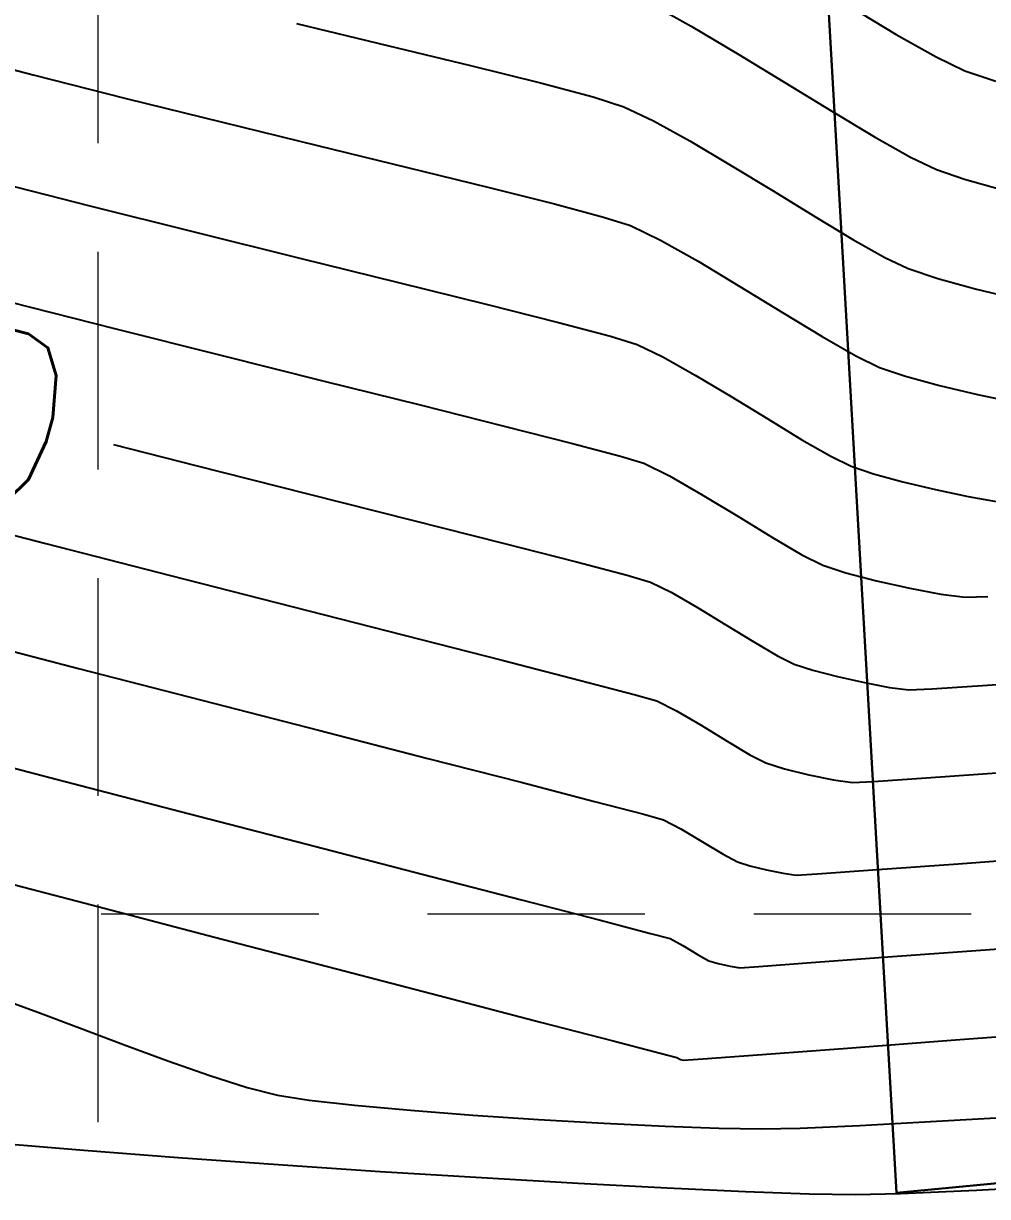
# Model space of a CAD drawing. Header units: inches. Extents: x 2547543 to 2548696, y 7125653 to 7126375.
# Drawn here: x 2547650.15 to 2547667.88, y 7125901.18 to 7125922.75 of the extents above; entities that cross this region are included whole.
import ezdxf

# ---------------------------------------------------------------- set-up
doc = ezdxf.new("R2010")
doc.units = ezdxf.units.IN
doc.header["$MEASUREMENT"] = 0
doc.linetypes.add('HIDDEN', pattern=[0.375, 0.25, -0.125])
for name, color, linetype in [('GRID', 254, 'HIDDEN'), ('V-AREA', 6, 'Continuous'), ('V-PROP-E', 3, 'Continuous'), ('V-TOPO-MAJR-E', 6, 'Continuous'), ('V-TOPO-MINR-E', 14, 'Continuous')]:
    doc.layers.add(name, color=color, linetype=linetype)
doc.styles.add('L100', font='simplex', dxfattribs={"height": 4})

msp = doc.modelspace()

# ---------------------------------------------------------------- linework, layer by layer
at = {"layer": 'GRID', "color": 252, "linetype": 'HIDDEN', "lineweight": 0, "ltscale": 16}
for p, q in [((2547651.523132142, 7126356.547205457), (2547651.523132142, 7125726.296813901)), ((2547561.583313602, 7125906.376313471), (2548677.583313586, 7125906.376313471))]:
    msp.add_line(p, q, dxfattribs=at)
at = {"layer": 'V-AREA', "color": 7}
for p, q in [((2547661.372810687, 7125985.590955259), (2547666.211702047, 7125901.243125121)), ((2547666.211702047, 7125901.243125121), (2547799.012335579, 7125913.874504047))]:
    msp.add_line(p, q, dxfattribs=at)
at = {"layer": 'V-PROP-E', "color": 7}
for p, q in [((2547666.211702047, 7125901.243125121), (2547644.915525241, 7126272.461689509)), ((2547799.012335579, 7125913.874504048), (2547666.211702047, 7125901.243125121))]:
    msp.add_line(p, q, dxfattribs=at)
at = {"layer": 'V-TOPO-MAJR-E', "color": 35}
for points, elevation in [([(2547661.682747785, 7125923.113653883), (2547662.435387022, 7125922.697069996)], 575), ([(2547663.278844784, 7125922.198548103), (2547664.158433252, 7125921.663329092)], 575), ([(2547665.019464606, 7125921.136653851), (2547665.80725103, 7125920.66376327)], 575), ([(2547666.467104703, 7125920.289898235), (2547666.944337807, 7125920.060299636)], 575), ([(2547653.321679772, 7125914.622474604), (2547655.38587777, 7125914.100854307)], 570), ([(2547658.976744188, 7125913.192486691), (2547660.3252271, 7125912.846856588)], 570), ([(2547661.25695281, 7125912.601007101), (2547661.682828562, 7125912.475496835)], 570), ([(2547663.584844785, 7125911.378542002), (2547664.023151727, 7125911.121428997)], 570), ([(2547664.023151727, 7125911.121428997), (2547664.329651921, 7125910.967895715)], 570), ([(2547664.673209889, 7125910.856176149), (2547665.126217601, 7125910.73708163)], 570), ([(2547665.618167572, 7125910.626469779), (2547666.07855232, 7125910.54019822)], 570), ([(2547667.883601457, 7125910.580344344), (2547669.432209714, 7125910.688260219)], 570), ([(2547666.436864362, 7125910.494124573), (2547666.856976467, 7125910.513508745)], 570), ([(2547651.184077816, 7125904.279200111), (2547651.996042151, 7125903.973162376)], 565), ([(2547651.996042151, 7125903.973162376), (2547652.808957754, 7125903.672893951)], 565), ([(2547653.58035424, 7125903.401517432), (2547654.267761223, 7125903.18215542)], 565), ([(2547657.269297268, 7125902.762237203), (2547658.418889184, 7125902.674307862)], 565), ([(2547659.626802633, 7125902.594129055), (2547660.827211854, 7125902.525160574)], 565), ([(2547660.827211854, 7125902.525160574), (2547661.954291086, 7125902.470862212)], 565), ([(2547661.954291086, 7125902.470862212), (2547662.942214569, 7125902.434693758)], 565), ([(2547664.436471483, 7125902.436273533), (2547665.533530683, 7125902.484920073)], 565)]:
    msp.add_lwpolyline(points, dxfattribs=dict(at, elevation=elevation))
at = {"layer": 'V-TOPO-MAJR-E', "color": 35, "extrusion": (0.5088163328408067, 0.8608751009492803, 0), "elevation": 7430821.678886808}
msp.add_lwpolyline([(1432566.698581734, 575.0000000000009), (1432565.718813868, 575.0000000000009)], dxfattribs=at)
at = {"layer": 'V-TOPO-MAJR-E', "color": 35, "extrusion": (-0.5218030050985862, -0.8530660137821017, 0), "elevation": -7408260.401712103}
msp.add_lwpolyline([(-1545001.62993205, 575), (-1545000.62059474, 575)], dxfattribs=at)
at = {"layer": 'V-TOPO-MAJR-E', "color": 35, "extrusion": (0.4929606249298504, 0.8700516204621261, 0), "elevation": 7455817.749246663}
msp.add_lwpolyline([(1296197.539614567, 575.0000000000009), (1296196.781207068, 575.0000000000009)], dxfattribs=at)
at = {"layer": 'V-TOPO-MAJR-E', "color": 35, "extrusion": (-0.3210349368352955, -0.9470673520564193, 0), "elevation": -7566616.339026559}
msp.add_lwpolyline([(125142.890444017, 575.0000000000005), (125143.4316039686, 575.0000000000005)], dxfattribs=at)
at = {"layer": 'V-TOPO-MAJR-E', "color": 35, "extrusion": (-0.2732090407407546, -0.9619546871124007, 0), "elevation": -7550857.816885099}
msp.add_lwpolyline([(503874.9147183977, 575), (503875.5999069226, 575)], dxfattribs=at)
at = {"layer": 'V-TOPO-MAJR-E', "color": 35, "extrusion": (-0.2459779298574469, -0.9692754293919995, 0), "elevation": -7533640.445571039}
msp.add_lwpolyline([(716558.4833980089, 570), (716560.040135903, 570)], dxfattribs=at)
at = {"layer": 'V-TOPO-MAJR-E', "color": 35, "extrusion": (-0.2448395932365733, -0.9695635995558773, 0), "elevation": -7532793.834135569}
msp.add_lwpolyline([(725408.0164676383, 570.0000000000009), (725409.9912932792, 570.0000000000009)], dxfattribs=at)
at = {"layer": 'V-TOPO-MAJR-E', "color": 35, "extrusion": (-0.2456995805208877, -0.9693460249734663, 0), "elevation": -7533434.369339282}
msp.add_lwpolyline([(718727.490719941, 570.0000000000009), (718729.2198727087, 570.0000000000009)], dxfattribs=at)
at = {"layer": 'V-TOPO-MAJR-E', "color": 35, "extrusion": (-0.2551323590681087, -0.9669061378212167, 0), "elevation": -7540079.458084113}
msp.add_lwpolyline([(645297.4504134161, 570), (645298.4140288841, 570)], dxfattribs=at)
at = {"layer": 'V-TOPO-MAJR-E', "color": 35, "extrusion": (-0.442190847064006, -0.8969209858024377, 0), "elevation": -7517933.119826986}
msp.add_lwpolyline([(-865962.0455902214, 570.0000000000005), (-865961.6209213505, 570.0000000000005)], dxfattribs=at)
at = {"layer": 'V-TOPO-MAJR-E', "color": 35, "extrusion": (-0.4984324720473517, -0.8669285269321607, 0), "elevation": -7447494.142996782}
msp.add_lwpolyline([(-1343145.157132649, 570.0000000000009), (-1343144.600058492, 570.0000000000009)], dxfattribs=at)
at = {"layer": 'V-TOPO-MAJR-E', "color": 35, "extrusion": (-0.5183849280637784, -0.85514739452115, 0), "elevation": -7414374.954964249}
msp.add_lwpolyline([(-1515338.395816759, 570), (-1515337.780099998, 570)], dxfattribs=at)
at = {"layer": 'V-TOPO-MAJR-E', "color": 35, "extrusion": (-0.5210286800216131, -0.8535391699242254, 0), "elevation": -7409650.277745146}
msp.add_lwpolyline([(-1538274.137503081, 570.0000000000009), (-1538273.538058138, 570.0000000000009)], dxfattribs=at)
at = {"layer": 'V-TOPO-MAJR-E', "color": 35, "extrusion": (-0.3092443619784641, -0.9509826100326613, 0), "elevation": -7564468.241268337}
msp.add_lwpolyline([(219136.6829172433, 570), (219137.044183543, 570)], dxfattribs=at)
at = {"layer": 'V-TOPO-MAJR-E', "color": 35, "extrusion": (-0.2193670471247952, -0.9756424030533667, 0), "elevation": -7511214.451271284}
msp.add_lwpolyline([(922420.1294497284, 570.0000000000009), (922420.633681576, 570.0000000000009)], dxfattribs=at)
at = {"layer": 'V-TOPO-MAJR-E', "color": 35, "extrusion": (0.06496472675021302, -0.9978875609397434, 0), "elevation": -6945348.980586071}
msp.add_lwpolyline([(3005217.895351835, 570.0000000000005), (3005218.924150098, 570.0000000000005)], dxfattribs=at)
at = {"layer": 'V-TOPO-MAJR-E', "color": 35, "extrusion": (-0.1275352383003399, -0.9918340400448432, 0), "elevation": -7392637.840520795}
msp.add_lwpolyline([(1618057.240524667, 570), (1618057.601786761, 570)], dxfattribs=at)
at = {"layer": 'V-TOPO-MAJR-E', "color": 35, "extrusion": (-0.3417089628402826, -0.939805822877587, 0), "elevation": -7567521.587340023}
msp.add_lwpolyline([(-40689.49038837524, 565), (-40688.76401423942, 565)], dxfattribs=at)
at = {"layer": 'V-TOPO-MAJR-E', "color": 35, "extrusion": (0.3516369787948355, 0.9361364404530147, 0), "elevation": 7566667.032331511}
msp.add_lwpolyline([(120783.1619135379, 565.0000000000009), (120782.3409406026, 565.0000000000009)], dxfattribs=at)
at = {"layer": 'V-TOPO-MAJR-E', "color": 35, "extrusion": (-0.3318618535483822, -0.9433279971247712, 0), "elevation": -7567533.222833568}
msp.add_lwpolyline([(38456.62054960476, 565.0000000000009), (38457.43828902114, 565.0000000000009)], dxfattribs=at)
at = {"layer": 'V-TOPO-MAJR-E', "color": 35, "extrusion": (-0.2490108665514625, -0.9685006909338216, 0), "elevation": -7535835.752333798}
msp.add_lwpolyline([(692977.5922368988, 565.0000000000009), (692978.1714281172, 565.0000000000009)], dxfattribs=at)
at = {"layer": 'V-TOPO-MAJR-E', "color": 35, "extrusion": (-0.1541245060566278, -0.988051434204111, 0), "elevation": -7433414.75870413}
msp.add_lwpolyline([(1418937.72143382, 565.0000000000009), (1418938.308116593, 565.0000000000009)], dxfattribs=at)
at = {"layer": 'V-TOPO-MAJR-E', "color": 35, "extrusion": (-0.1106910470097585, -0.9938548647120884, 0), "elevation": -7364115.954421127}
msp.add_lwpolyline([(1743226.063079972, 565), (1743226.903717373, 565)], dxfattribs=at)
at = {"layer": 'V-TOPO-MAJR-E', "color": 35, "extrusion": (-0.08957032116594192, -0.9959805005953832, 0), "elevation": -7325454.680158738}
msp.add_lwpolyline([(1899146.533826269, 565.0000000000009), (1899147.563409301, 565.0000000000009)], dxfattribs=at)
at = {"layer": 'V-TOPO-MAJR-E', "color": 35, "extrusion": (-0.0662321906893293, -0.997804237772366, 0), "elevation": -7278992.884588967}
msp.add_lwpolyline([(2070100.222005714, 565), (2070101.432577291, 565)], dxfattribs=at)
at = {"layer": 'V-TOPO-MAJR-E', "color": 35, "extrusion": (0.05855494021435237, -0.9982841874819484, 0), "elevation": -6964497.36206355}
msp.add_lwpolyline([(2960552.422216651, 565.0000000000009), (2960554.07254845, 565.0000000000009)], dxfattribs=at)
at = {"layer": 'V-TOPO-MAJR-E', "color": 35, "extrusion": (-0.01861724880228893, -0.9998266840042997, 0), "elevation": -7172097.87667761}
msp.add_lwpolyline([(2414556.692907501, 565.0000000000009), (2414557.475985193, 565.0000000000009)], dxfattribs=at)
at = {"layer": 'V-TOPO-MAJR-E', "color": 35, "extrusion": (0.02271055789673649, -0.999742082019167, 0), "elevation": -7066205.657219619}
msp.add_lwpolyline([(2708839.856351224, 565.0000000000005), (2708840.567849675, 565.0000000000005)], dxfattribs=at)
at = {"layer": 'V-TOPO-MAJR-E', "color": 35, "extrusion": (0.05348301722097764, -0.99856875920937, 0), "elevation": -6979446.763010496}
msp.add_lwpolyline([(2925133.9760142, 565.0000000000009), (2925135.387154816, 565.0000000000009)], dxfattribs=at)
at = {"layer": 'V-TOPO-MINR-E', "color": 35, "extrusion": (-0.5146707838363127, -0.8573878843704963, 0), "elevation": -7420889.020903841}
msp.add_lwpolyline([(-1483167.025426183, 576), (-1483166.005719, 576)], dxfattribs=at)
at = {"layer": 'V-TOPO-MINR-E', "color": 35, "extrusion": (0.2337176189458983, 0.972304517419445, 0), "elevation": 7523998.780987438}
msp.add_lwpolyline([(-811642.9379684909, 574), (-811644.6598596119, 574)], dxfattribs=at)
at = {"layer": 'V-TOPO-MINR-E', "color": 35}
for points, elevation in [([(2547666.205337215, 7125922.548503757), (2547666.937642162, 7125922.133588715)], 576), ([(2547656.849365095, 7125922.346479943), (2547658.373536076, 7125921.977233706)], 574), ([(2547666.937642162, 7125922.133588715), (2547667.467274984, 7125921.87878042)], 576), ([(2547658.373536076, 7125921.977233706), (2547659.662795304, 7125921.65606864)], 574), ([(2547667.467274984, 7125921.87878042), (2547668.036063533, 7125921.685973652)], 576), ([(2547659.662795304, 7125921.65606864), (2547660.63226256, 7125921.397875857)], 574), ([(2547652.045151957, 7125921.370458291), (2547653.814046431, 7125920.933583777)], 573), ([(2547661.197057624, 7125921.217546469), (2547661.737527934, 7125920.959917855)], 574), ([(2547653.814046431, 7125920.933583777), (2547655.56301061, 7125920.506106225)], 573), ([(2547662.407528135, 7125920.589074462), (2547663.158375078, 7125920.145289774)], 574), ([(2547663.158375078, 7125920.145289774), (2547663.94138561, 7125919.668837275)], 574), ([(2547661.870259986, 7125918.76499166), (2547662.56237098, 7125918.374903463)], 573), ([(2547657.050654164, 7125917.987545673), (2547658.665267903, 7125917.586619989)], 572), ([(2547658.665267903, 7125917.586619989), (2547659.993969148, 7125917.250535211)], 572), ([(2547660.948335133, 7125916.997699658), (2547661.439943093, 7125916.846521651)], 572), ([(2547664.843745589, 7125916.993381963), (2547665.460195479, 7125916.638128446)], 573), ([(2547653.785423534, 7125916.647379859), (2547655.684316094, 7125916.173225506)], 571), ([(2547665.460195479, 7125916.638128446), (2547665.898463452, 7125916.423338068)], 573), ([(2547666.377416451, 7125916.26386921), (2547667.002009458, 7125916.092362451)], 573), ([(2547655.684316094, 7125916.173225506), (2547657.447218807, 7125915.733208508)], 571), ([(2547667.002009458, 7125916.092362451), (2547667.701638605, 7125915.924697089)], 573), ([(2547663.169402076, 7125915.886194836), (2547663.841115086, 7125915.475383298)], 572), ([(2547657.447218807, 7125915.733208508), (2547658.995254405, 7125915.344653623)], 571), ([(2547658.995254405, 7125915.344653623), (2547660.24954562, 7125915.024885612)], 571), ([(2547665.375526275, 7125914.604857284), (2547665.787092772, 7125914.467824967)], 572), ([(2547665.787092772, 7125914.467824967), (2547666.323808393, 7125914.320448427)], 572), ([(2547663.290242688, 7125913.685361826), (2547663.926455636, 7125913.296996295)], 571), ([(2547650.564772778, 7125913.184935358), (2547652.857936011, 7125912.59756935)], 569), ([(2547667.027266413, 7125912.254554308), (2547667.472810978, 7125912.197263844)], 571), ([(2547667.472810978, 7125912.197263844), (2547667.886532622, 7125912.213211971)], 571), ([(2547651.164842551, 7125910.889759338), (2547653.435121059, 7125910.3045234)], 568), ([(2547660.400908581, 7125910.668827565), (2547661.382690436, 7125910.410784969)], 569), ([(2547661.382690436, 7125910.410784969), (2547661.804271297, 7125910.289984426)], 569), ([(2547661.804271297, 7125910.289984426), (2547662.160748205, 7125910.110172526)], 569), ([(2547662.160748205, 7125910.110172526), (2547662.615661592, 7125909.842981878)], 569), ([(2547663.515075449, 7125909.29937533), (2547663.806714743, 7125909.149414931)], 569), ([(2547657.593430221, 7125909.234834176), (2547659.306079226, 7125908.793658441)], 568), ([(2547663.806714743, 7125909.149414931), (2547664.146633238, 7125909.042423273)], 569), ([(2547665.047918624, 7125908.839776779), (2547665.400917745, 7125908.7909853)], 569), ([(2547665.400917745, 7125908.7909853), (2547665.783416083, 7125908.811011061)], 569), ([(2547653.04321899, 7125908.258997208), (2547655.365074688, 7125907.65713899)], 567), ([(2547662.240374814, 7125907.941101253), (2547662.639099765, 7125907.701886376)], 568), ([(2547655.365074688, 7125907.65713899), (2547657.486277178, 7125907.107717586)], 567), ([(2547662.639099765, 7125907.701886376), (2547663.020647732, 7125907.470579853)], 568), ([(2547648.85838535, 7125907.204296396), (2547651.285882294, 7125906.569374829)], 566), ([(2547663.514311373, 7125907.258372063), (2547663.818460132, 7125907.183075722)], 568), ([(2547663.818460132, 7125907.183075722), (2547664.125565998, 7125907.120936564)], 568), ([(2547665.772725148, 7125907.182662656), (2547667.343426649, 7125907.296504071)], 568), ([(2547664.125565998, 7125907.120936564), (2547664.364971128, 7125907.087846028)], 568), ([(2547664.364971128, 7125907.087846028), (2547664.752183314, 7125907.111029402)], 568), ([(2547661.687266254, 7125906.01635401), (2547662.047156766, 7125905.918959609)], 567), ([(2547666.138837337, 7125905.588237868), (2547668.094808599, 7125905.733539547)], 567), ([(2547662.760840388, 7125905.512453363), (2547662.932803065, 7125905.460878302)], 567), ([(2547662.932803065, 7125905.460878302), (2547663.15153648, 7125905.411697621)], 567), ([(2547663.15153648, 7125905.411697621), (2547663.329024511, 7125905.384706755)], 567), ([(2547663.329024511, 7125905.384706755), (2547663.680532995, 7125905.40817157)], 567), ([(2547657.936431493, 7125904.83465152), (2547659.660428617, 7125904.385858456)], 566), ([(2547659.660428617, 7125904.385858456), (2547660.996896739, 7125904.038173201)], 566), ([(2547663.65119968, 7125903.783489664), (2547665.227137877, 7125903.90187172)], 566), ([(2547662.168599501, 7125903.733447202), (2547662.237903211, 7125903.693972579)], 566), ([(2547662.237903211, 7125903.693972579), (2547662.293077894, 7125903.681567484)], 566), ([(2547662.293077894, 7125903.681567484), (2547662.64624896, 7125903.708041807)], 566), ([(2547658.574523938, 7125901.524584577), (2547660.354478103, 7125901.423003508)], 564), ([(2547660.354478103, 7125901.423003508), (2547661.993529422, 7125901.337622995)], 564), ([(2547661.993529422, 7125901.337622995), (2547663.430617504, 7125901.271763677)], 564), ([(2547667.682915004, 7125901.296683813), (2547669.581664044, 7125901.397284015)], 564), ([(2547665.454662393, 7125901.211891185), (2547666.280401675, 7125901.233008499)], 564)]:
    msp.add_lwpolyline(points, dxfattribs=dict(at, elevation=elevation))
at = {"layer": 'V-TOPO-MINR-E', "color": 35, "extrusion": (-0.2519642600701316, -0.9677365404113412, 0), "elevation": -7537931.742841605}
msp.add_lwpolyline([(669975.0747490809, 573.0000000000009), (669976.7055145642, 573.0000000000009)], dxfattribs=at)
at = {"layer": 'V-TOPO-MINR-E', "color": 35, "extrusion": (0.2443251924532686, 0.9696933537632778, 0), "elevation": 7532414.168608832}
msp.add_lwpolyline([(-729397.3801790944, 573.0000000000009), (-729399.145641194, 573.0000000000009)], dxfattribs=at)
at = {"layer": 'V-TOPO-MINR-E', "color": 35, "extrusion": (-0.3041559641530645, -0.9526222490946344, 0), "elevation": -7563197.444856707}
msp.add_lwpolyline([(259566.7081859335, 574), (259567.3010705365, 574)], dxfattribs=at)
at = {"layer": 'V-TOPO-MINR-E', "color": 35, "extrusion": (-0.484266328707505, -0.874920638046763, 0), "elevation": -7468362.109343369}
msp.add_lwpolyline([(-1221841.748994015, 574.0000000000009), (-1221840.983210043, 574.0000000000009)], dxfattribs=at)
at = {"layer": 'V-TOPO-MINR-E', "color": 35, "extrusion": (-0.2370608926904341, -0.9714947931702025, 0), "elevation": -7526744.170262017}
msp.add_lwpolyline([(785757.037837296, 573), (785758.7384804585, 573)], dxfattribs=at)
at = {"layer": 'V-TOPO-MINR-E', "color": 35, "extrusion": (0.2390013276374647, 0.9710192404826637, 0), "elevation": 7528298.982899256}
msp.add_lwpolyline([(-770719.8088473419, 573), (-770721.3314740905, 573)], dxfattribs=at)
at = {"layer": 'V-TOPO-MINR-E', "color": 35, "extrusion": (-0.2462803705231547, -0.9691986272663503, 0), "elevation": -7533867.820658962}
msp.add_lwpolyline([(714204.2133691076, 572.0000000000009), (714206.1469625132, 572.0000000000009)], dxfattribs=at)
at = {"layer": 'V-TOPO-MINR-E', "color": 35, "extrusion": (-0.2445770155814341, -0.969629869305437, 0), "elevation": -7532603.385266283}
msp.add_lwpolyline([(727449.7831370237, 573), (727451.0495644461, 573)], dxfattribs=at)
at = {"layer": 'V-TOPO-MINR-E', "color": 35, "extrusion": (0.5218030045238577, 0.8530660141336514, 0), "elevation": 7408258.588063709}
msp.add_lwpolyline([(1545000.769365092, 574.0000000000009), (1544999.870852013, 574.0000000000009)], dxfattribs=at)
at = {"layer": 'V-TOPO-MINR-E', "color": 35, "extrusion": (-0.2581566563351181, -0.96610306944439, 0), "elevation": -7542068.000111653}
msp.add_lwpolyline([(621698.5370171932, 573), (621699.4691785383, 573)], dxfattribs=at)
at = {"layer": 'V-TOPO-MINR-E', "color": 35, "extrusion": (-0.2423215723146444, -0.9701959882368916, 0), "elevation": -7530889.296841545}
msp.add_lwpolyline([(744957.1519470902, 572), (744959.1534134557, 572)], dxfattribs=at)
at = {"layer": 'V-TOPO-MINR-E', "color": 35, "extrusion": (-0.3009552602167556, -0.9536382602160345, 0), "elevation": -7562281.103202731}
msp.add_lwpolyline([(284963.9704032596, 573.0000000000009), (284964.4908250286, 573.0000000000009)], dxfattribs=at)
at = {"layer": 'V-TOPO-MINR-E', "color": 35, "extrusion": (-0.4356427968005817, -0.9001196329354043, 0), "elevation": -7524049.925534064}
msp.add_lwpolyline([(-811155.3260375406, 573), (-811154.7130527692, 573)], dxfattribs=at)
at = {"layer": 'V-TOPO-MINR-E', "color": 35, "extrusion": (-0.5146707841820366, -0.857387884162966, 0), "elevation": -7420885.378631807}
msp.add_lwpolyline([(-1483165.569233952, 574), (-1483164.751298133, 574)], dxfattribs=at)
at = {"layer": 'V-TOPO-MINR-E', "color": 35, "extrusion": (-0.2401999120693922, -0.9707234427177787, 0), "elevation": -7529242.639939046}
msp.add_lwpolyline([(761421.7034343018, 572.0000000000009), (761423.6825463248, 572.0000000000009)], dxfattribs=at)
at = {"layer": 'V-TOPO-MINR-E', "color": 35, "extrusion": (-0.4929606244923315, -0.870051620710019, 0), "elevation": -7455815.913836144}
msp.add_lwpolyline([(-1296196.953117975, 574.0000000000009), (-1296196.277982863, 574.0000000000009)], dxfattribs=at)
at = {"layer": 'V-TOPO-MINR-E', "color": 35, "extrusion": (-0.2396767150649927, -0.9708527551877548, 0), "elevation": -7528831.18446366}
msp.add_lwpolyline([(765481.3853166061, 572.0000000000009), (765483.2518236148, 572.0000000000009)], dxfattribs=at)
at = {"layer": 'V-TOPO-MINR-E', "color": 35, "extrusion": (-0.5138217431346079, -0.8578969729997379, 0), "elevation": -7422348.222389131}
msp.add_lwpolyline([(-1475819.800345011, 573), (-1475818.904251742, 573)], dxfattribs=at)
at = {"layer": 'V-TOPO-MINR-E', "color": 35, "extrusion": (-0.4335392141715795, -0.9011347012381054, 0), "elevation": -7525925.504193947}
msp.add_lwpolyline([(-793574.8467485709, 574.0000000000009), (-793574.3753058598, 574.0000000000009)], dxfattribs=at)
at = {"layer": 'V-TOPO-MINR-E', "color": 35, "extrusion": (-0.3159030111282422, -0.9487914879256188, 0), "elevation": -7565826.06536239}
msp.add_lwpolyline([(166105.1850545951, 574), (166105.7608813266, 574)], dxfattribs=at)
at = {"layer": 'V-TOPO-MINR-E', "color": 35, "extrusion": (-0.5217461178462278, -0.853100807942643, 0), "elevation": -7408359.782762919}
msp.add_lwpolyline([(-1544506.361816248, 573), (-1544505.445519197, 573)], dxfattribs=at)
at = {"layer": 'V-TOPO-MINR-E', "color": 35, "extrusion": (-0.2647885582514834, -0.9643064966176993, 0), "elevation": -7546162.142832774}
msp.add_lwpolyline([(569870.2389074306, 574.0000000000009), (569870.9777496937, 574.0000000000009)], dxfattribs=at)
at = {"layer": 'V-TOPO-MINR-E', "color": 35, "extrusion": (-0.2330501107959045, -0.972464727307894, 0), "elevation": -7523438.007846284}
msp.add_lwpolyline([(816821.0081149135, 574), (816821.8287758108, 574)], dxfattribs=at)
at = {"layer": 'V-TOPO-MINR-E', "color": 35, "extrusion": (-0.2457862083505067, -0.9693240633475894, 0), "elevation": -7533500.638970534}
msp.add_lwpolyline([(718046.0733797739, 571), (718048.0688326058, 571)], dxfattribs=at)
at = {"layer": 'V-TOPO-MINR-E', "color": 35, "extrusion": (-0.5183273222944101, -0.8551823121201156, 0), "elevation": -7414482.466938673}
msp.add_lwpolyline([(-1514840.417191391, 573.0000000000009), (-1514839.562490422, 573.0000000000009)], dxfattribs=at)
at = {"layer": 'V-TOPO-MINR-E', "color": 35, "extrusion": (-0.2434528831056323, -0.9699127247889654, 0), "elevation": -7531750.891295586}
msp.add_lwpolyline([(736174.8555824228, 571), (736176.8722640143, 571)], dxfattribs=at)
at = {"layer": 'V-TOPO-MINR-E', "color": 35, "extrusion": (-0.2560906320048552, -0.9666527754056023, 0), "elevation": -7540719.545529566}
msp.add_lwpolyline([(637821.9516562351, 572), (637822.9389455793, 572)], dxfattribs=at)
at = {"layer": 'V-TOPO-MINR-E', "color": 35, "extrusion": (-0.4356427969511836, -0.9001196328625155, 0), "elevation": -7524048.011081375}
msp.add_lwpolyline([(-811154.2658806858, 572.0000000000005), (-811153.7391400738, 572.0000000000005)], dxfattribs=at)
at = {"layer": 'V-TOPO-MINR-E', "color": 35, "extrusion": (0.4910028164243545, 0.8711579846751976, 0), "elevation": 7458708.334180299}
msp.add_lwpolyline([(1279429.109879806, 572), (1279428.427186029, 572)], dxfattribs=at)
at = {"layer": 'V-TOPO-MINR-E', "color": 35, "extrusion": (-0.3159030114205403, -0.9487914878282974, 0), "elevation": -7565824.174857047}
msp.add_lwpolyline([(166105.2610289739, 573.0000000000009), (166105.7658321946, 573.0000000000009)], dxfattribs=at)
at = {"layer": 'V-TOPO-MINR-E', "color": 35, "extrusion": (0.5138217433831176, 0.8578969728508977, 0), "elevation": 7422346.39881181}
msp.add_lwpolyline([(1475818.772989354, 572.0000000000009), (1475818.00297232, 572.0000000000009)], dxfattribs=at)
at = {"layer": 'V-TOPO-MINR-E', "color": 35, "extrusion": (-0.2056393970161918, -0.9786278344676372, 0), "elevation": -7497520.519947354}
msp.add_lwpolyline([(1027849.471854942, 573.0000000000009), (1027850.191292297, 573.0000000000009)], dxfattribs=at)
at = {"layer": 'V-TOPO-MINR-E', "color": 35, "extrusion": (-0.5183273229851172, -0.855182311701477, 0), "elevation": -7414480.647858782}
msp.add_lwpolyline([(-1514839.63909058, 572), (-1514838.904642138, 572)], dxfattribs=at)
at = {"layer": 'V-TOPO-MINR-E', "color": 35, "extrusion": (-0.256172524066857, -0.9666310764263768, 0), "elevation": -7540771.467618976}
msp.add_lwpolyline([(637183.9311760876, 571.0000000000009), (637184.8432816316, 571.0000000000009)], dxfattribs=at)
at = {"layer": 'V-TOPO-MINR-E', "color": 35, "extrusion": (0.4993104475748122, 0.8664231512042142, 0), "elevation": 7446133.297950342}
msp.add_lwpolyline([(1350688.377696713, 572.0000000000005), (1350687.766311614, 572.0000000000005)], dxfattribs=at)
at = {"layer": 'V-TOPO-MINR-E', "color": 35, "extrusion": (-0.2897327848782031, -0.9571075766948672, 0), "elevation": -7558407.992040453}
msp.add_lwpolyline([(373774.6342694445, 571.0000000000009), (373775.0837180268, 571.0000000000009)], dxfattribs=at)
at = {"layer": 'V-TOPO-MINR-E', "color": 35, "extrusion": (-0.4400798013742491, -0.8979586674354234, 0), "elevation": -7519952.855265927}
msp.add_lwpolyline([(-848273.2976385211, 572.0000000000005), (-848272.8782365131, 572.0000000000005)], dxfattribs=at)
at = {"layer": 'V-TOPO-MINR-E', "color": 35, "extrusion": (-0.4421908474345921, -0.8969209856197353, 0), "elevation": -7517935.026000269}
msp.add_lwpolyline([(-865963.124034571, 571.0000000000009), (-865962.5959783364, 571.0000000000009)], dxfattribs=at)
at = {"layer": 'V-TOPO-MINR-E', "color": 35, "extrusion": (-0.4984324705711605, -0.866928527780883, 0), "elevation": -7447495.986022383}
msp.add_lwpolyline([(-1343146.235886354, 571), (-1343145.543190227, 571)], dxfattribs=at)
at = {"layer": 'V-TOPO-MINR-E', "color": 35, "extrusion": (-0.2330501113957619, -0.9724647271641388, 0), "elevation": -7523434.24599269}
msp.add_lwpolyline([(816820.5103104324, 572.0000000000005), (816821.1285277319, 572.0000000000005)], dxfattribs=at)
at = {"layer": 'V-TOPO-MINR-E', "color": 35, "extrusion": (-0.5183849282171621, -0.8551473944281699, 0), "elevation": -7414376.772791162}
msp.add_lwpolyline([(-1515339.395352161, 571.0000000000009), (-1515338.629736651, 571.0000000000009)], dxfattribs=at)
at = {"layer": 'V-TOPO-MINR-E', "color": 35, "extrusion": (-0.2056393977505226, -0.978627834313332, 0), "elevation": -7497518.650052927}
msp.add_lwpolyline([(1027849.065716087, 572), (1027849.683931888, 572)], dxfattribs=at)
at = {"layer": 'V-TOPO-MINR-E', "color": 35, "extrusion": (-0.1734497433359649, -0.9848427217260063, 0), "elevation": -7459796.866227278}
msp.add_lwpolyline([(1273063.861428785, 572), (1273064.418006627, 572)], dxfattribs=at)
at = {"layer": 'V-TOPO-MINR-E', "color": 35, "extrusion": (-0.2495839685340785, -0.9683531600871554, 0), "elevation": -7536253.289532957}
msp.add_lwpolyline([(688509.4517772228, 569), (688511.7830700635, 569)], dxfattribs=at)
at = {"layer": 'V-TOPO-MINR-E', "color": 35, "extrusion": (-0.5059749827739004, -0.8625481533264976, 0), "elevation": -7435497.566390966}
msp.add_lwpolyline([(-1408051.042635166, 571), (-1408050.410769516, 571)], dxfattribs=at)
at = {"layer": 'V-TOPO-MINR-E', "color": 35, "extrusion": (-0.4478743400267571, -0.894096513551863, 0), "elevation": -7512287.492636579}
msp.add_lwpolyline([(-913655.6501495619, 571), (-913655.2238880713, 571)], dxfattribs=at)
at = {"layer": 'V-TOPO-MINR-E', "color": 35, "extrusion": (-0.3092443618551993, -0.9509826100727451, 0), "elevation": -7564470.13229891}
msp.add_lwpolyline([(219136.6188469697, 571.0000000000009), (219137.0680650198, 571.0000000000009)], dxfattribs=at)
at = {"layer": 'V-TOPO-MINR-E', "color": 35, "extrusion": (-0.2473225841797682, -0.9689331965386683, 0), "elevation": -7534625.359835743}
msp.add_lwpolyline([(706106.3090407962, 569.0000000000009), (706108.6100285659, 569.0000000000009)], dxfattribs=at)
at = {"layer": 'V-TOPO-MINR-E', "color": 35, "extrusion": (-0.2542576139998682, -0.9671365289984108, 0), "elevation": -7539493.719117864}
msp.add_lwpolyline([(652122.6084293507, 571.0000000000005), (652123.1908644722, 571.0000000000005)], dxfattribs=at)
at = {"layer": 'V-TOPO-MINR-E', "color": 35, "extrusion": (-0.2193670476325708, -0.9756424029391965, 0), "elevation": -7511216.328370823}
msp.add_lwpolyline([(922420.438355787, 571), (922421.0653449281, 571)], dxfattribs=at)
at = {"layer": 'V-TOPO-MINR-E', "color": 35, "extrusion": (-0.1841842145171224, -0.982891741303543, 0), "elevation": -7473240.354523377}
msp.add_lwpolyline([(1191599.746936804, 571.0000000000009), (1191600.329368483, 571.0000000000009)], dxfattribs=at)
at = {"layer": 'V-TOPO-MINR-E', "color": 35, "extrusion": (-0.2471138150336586, -0.9689864614221969, 0), "elevation": -7534473.048932792}
msp.add_lwpolyline([(707731.9811495089, 569.0000000000005), (707734.1138267776, 569.0000000000005)], dxfattribs=at)
at = {"layer": 'V-TOPO-MINR-E', "color": 35, "extrusion": (-0.2504318702074383, -0.9681342253966673, 0), "elevation": -7536851.265350514}
msp.add_lwpolyline([(681910.7401576203, 568.0000000000009), (681913.0960017783, 568.0000000000009)], dxfattribs=at)
at = {"layer": 'V-TOPO-MINR-E', "color": 35, "extrusion": (-0.2476289602585313, -0.9688549416921393, 0), "elevation": -7534848.264393184}
msp.add_lwpolyline([(703728.16736276, 569.0000000000005), (703730.0296220591, 569.0000000000005)], dxfattribs=at)
at = {"layer": 'V-TOPO-MINR-E', "color": 35, "extrusion": (-0.2493676269764165, -0.9684088943293278, 0), "elevation": -7536099.300405225}
msp.add_lwpolyline([(690204.068701982, 569.0000000000009), (690205.5584390322, 569.0000000000009)], dxfattribs=at)
at = {"layer": 'V-TOPO-MINR-E', "color": 35, "extrusion": (-0.2491733964952887, -0.9684588883783357, 0), "elevation": -7535958.631724464}
msp.add_lwpolyline([(691710.3400517169, 568), (691712.5828860363, 568)], dxfattribs=at)
at = {"layer": 'V-TOPO-MINR-E', "color": 35, "extrusion": (-0.2490836821020103, -0.9684819664353614, 0), "elevation": -7535894.522498854}
msp.add_lwpolyline([(692410.6744968102, 568.0000000000005), (692412.7253520652, 568.0000000000005)], dxfattribs=at)
at = {"layer": 'V-TOPO-MINR-E', "color": 35, "extrusion": (-0.5213079725356533, -0.8533686177559886, 0), "elevation": -7409144.665834663}
msp.add_lwpolyline([(-1540698.287880999, 569), (-1540697.72901433, 569)], dxfattribs=at)
at = {"layer": 'V-TOPO-MINR-E', "color": 35, "extrusion": (-0.251933187660024, -0.967744630031838, 0), "elevation": -7537897.802367111}
msp.add_lwpolyline([(670219.7452652925, 567.0000000000005), (670222.2619957337, 567.0000000000005)], dxfattribs=at)
at = {"layer": 'V-TOPO-MINR-E', "color": 35, "extrusion": (0.5126538549700841, 0.8585953790839501, 0), "elevation": 7424342.31838507}
msp.add_lwpolyline([(1465713.243063847, 569), (1465712.750987379, 569)], dxfattribs=at)
at = {"layer": 'V-TOPO-MINR-E', "color": 35, "extrusion": (0.2513128768063556, 0.9679059034592741, 0), "elevation": 7537466.686788427}
msp.add_lwpolyline([(-675053.4089687185, 567), (-675055.916070889, 567)], dxfattribs=at)
at = {"layer": 'V-TOPO-MINR-E', "color": 35, "extrusion": (-0.2403096382589948, -0.9706962850242248, 0), "elevation": -7529321.684383646}
msp.add_lwpolyline([(760583.4983750593, 569), (760583.9603759916, 569)], dxfattribs=at)
at = {"layer": 'V-TOPO-MINR-E', "color": 35, "extrusion": (-0.1983189765318104, -0.9801375329755388, 0), "elevation": -7489621.035276489}
msp.add_lwpolyline([(1083858.724952215, 569.0000000000009), (1083859.186951458, 569.0000000000009)], dxfattribs=at)
at = {"layer": 'V-TOPO-MINR-E', "color": 35, "extrusion": (0.0673044040388727, -0.9977324877926809, 0), "elevation": -6938281.598550806}
msp.add_lwpolyline([(3021493.965912469, 569.0000000000005), (3021494.938110924, 569.0000000000005)], dxfattribs=at)
at = {"layer": 'V-TOPO-MINR-E', "color": 35, "extrusion": (0.07077920888070863, -0.9974920067801151, 0), "elevation": -6927715.307998613}
msp.add_lwpolyline([(3045643.415296736, 569), (3045644.899687773, 569)], dxfattribs=at)
at = {"layer": 'V-TOPO-MINR-E', "color": 35, "extrusion": (-0.2506382914054222, -0.9680808059668217, 0), "elevation": -7536996.503769747}
msp.add_lwpolyline([(680314.4696046258, 568.0000000000005), (680315.8655530268, 568.0000000000005)], dxfattribs=at)
at = {"layer": 'V-TOPO-MINR-E', "color": 35, "extrusion": (-0.2539490032287749, -0.9672176093098759, 0), "elevation": -7539280.013683952}
msp.add_lwpolyline([(654524.9040535139, 568), (654525.8370823045, 568)], dxfattribs=at)
at = {"layer": 'V-TOPO-MINR-E', "color": 35, "extrusion": (-0.2694883048036849, -0.9630036622848515, 0), "elevation": -7548840.695285424}
msp.add_lwpolyline([(533058.4896099542, 568), (533058.8694652861, 568)], dxfattribs=at)
at = {"layer": 'V-TOPO-MINR-E', "color": 35, "extrusion": (-0.4607912872520434, -0.887508529306961, 0), "elevation": -7498244.640009305}
msp.add_lwpolyline([(-1022484.67943763, 568), (-1022484.324893677, 568)], dxfattribs=at)
at = {"layer": 'V-TOPO-MINR-E', "color": 35, "extrusion": (-0.4687833714050136, -0.8833131668293805, 0), "elevation": -7488709.954394157}
msp.add_lwpolyline([(-1090122.637596143, 568), (-1090122.339706511, 568)], dxfattribs=at)
at = {"layer": 'V-TOPO-MINR-E', "color": 35, "extrusion": (0.07332055086223137, -0.9973084261256691, 0), "elevation": -6919931.01756014}
msp.add_lwpolyline([(3063285.556937469, 568.0000000000009), (3063287.600128054, 568.0000000000009)], dxfattribs=at)
at = {"layer": 'V-TOPO-MINR-E', "color": 35, "extrusion": (-0.3002355301431728, -0.9538650986589499, 0), "elevation": -7562053.335887291}
msp.add_lwpolyline([(290676.524276136, 568.0000000000009), (290676.7659600051, 568.0000000000009)], dxfattribs=at)
at = {"layer": 'V-TOPO-MINR-E', "color": 35, "extrusion": (0.07001911900848502, -0.9975456495686179, 0), "elevation": -6930032.396360615}
msp.add_lwpolyline([(3040361.628150354, 568.0000000000009), (3040362.651203118, 568.0000000000009)], dxfattribs=at)
at = {"layer": 'V-TOPO-MINR-E', "color": 35, "extrusion": (-0.2508088431185738, -0.9680366337146145, 0), "elevation": -7537114.155513534}
msp.add_lwpolyline([(678985.2590165264, 567.0000000000005), (678987.1439445382, 567.0000000000005)], dxfattribs=at)
at = {"layer": 'V-TOPO-MINR-E', "color": 35, "extrusion": (-0.2526605861344555, -0.967554974259444, 0), "elevation": -7538397.414463886}
msp.add_lwpolyline([(664556.9437762713, 566), (664559.4021527788, 566)], dxfattribs=at)
at = {"layer": 'V-TOPO-MINR-E', "color": 35, "extrusion": (-0.2512979752428462, -0.9679097724678917, 0), "elevation": -7537456.296124481}
msp.add_lwpolyline([(675178.4348583987, 567), (675179.9146309684, 567)], dxfattribs=at)
at = {"layer": 'V-TOPO-MINR-E', "color": 35, "extrusion": (-0.2528787598175805, -0.9674979756222348, 0), "elevation": -7538549.173207465}
msp.add_lwpolyline([(662866.2732713916, 567), (662867.2490081915, 567)], dxfattribs=at)
at = {"layer": 'V-TOPO-MINR-E', "color": 35, "extrusion": (-0.2523602980793091, -0.9676333396247374, 0), "elevation": -7538190.808722468}
msp.add_lwpolyline([(666898.8744011906, 566.0000000000009), (666901.1945674988, 566.0000000000009)], dxfattribs=at)
at = {"layer": 'V-TOPO-MINR-E', "color": 35, "extrusion": (-0.4743408079012914, -0.8803412962934036, 0), "elevation": -7481689.32766954}
msp.add_lwpolyline([(-1137295.861516403, 567), (-1137295.596933393, 567)], dxfattribs=at)
at = {"layer": 'V-TOPO-MINR-E', "color": 35, "extrusion": (-0.5196897249358472, -0.8543550724354035, 0), "elevation": -7412047.669901163}
msp.add_lwpolyline([(-1526651.829881683, 567), (-1526651.50222855, 567)], dxfattribs=at)
at = {"layer": 'V-TOPO-MINR-E', "color": 35, "extrusion": (0.4828233232415908, 0.8757177847537109, 0), "elevation": 7470353.190417724}
msp.add_lwpolyline([(1209520.020735404, 567.0000000000009), (1209519.791405635, 567.0000000000009)], dxfattribs=at)
at = {"layer": 'V-TOPO-MINR-E', "color": 35, "extrusion": (0.07231096261265679, -0.9973821357363641, 0), "elevation": -6923026.741904825}
msp.add_lwpolyline([(3056275.322379588, 567.0000000000009), (3056276.286645613, 567.0000000000009)], dxfattribs=at)
at = {"layer": 'V-TOPO-MINR-E', "color": 35, "extrusion": (0.07352890670704257, -0.9972930862482038, 0), "elevation": -6919289.270563807}
msp.add_lwpolyline([(3064728.372907172, 567.0000000000009), (3064729.873531868, 567.0000000000009)], dxfattribs=at)
at = {"layer": 'V-TOPO-MINR-E', "color": 35, "extrusion": (-0.252119406246108, -0.9676961325716404, 0), "elevation": -7538024.555817122}
msp.add_lwpolyline([(668777.741795799, 566), (668779.8363215905, 566)], dxfattribs=at)
at = {"layer": 'V-TOPO-MINR-E', "color": 35, "extrusion": (0.07497709031137909, -0.9971852565739424, 0), "elevation": -6914829.784818108}
msp.add_lwpolyline([(3074775.815548912, 566), (3074778.298073201, 566)], dxfattribs=at)
at = {"layer": 'V-TOPO-MINR-E', "color": 35, "extrusion": (-0.2516705889928278, -0.9678129543646351, 0), "elevation": -7537713.583346348}
msp.add_lwpolyline([(672278.849732765, 566), (672279.7427539809, 566)], dxfattribs=at)
at = {"layer": 'V-TOPO-MINR-E', "color": 35, "extrusion": (0.0749420419671195, -0.9971878911949336, 0), "elevation": -6914937.850394872}
msp.add_lwpolyline([(3074530.704588011, 566.0000000000009), (3074532.776548085, 566.0000000000009)], dxfattribs=at)
at = {"layer": 'V-TOPO-MINR-E', "color": 35, "extrusion": (-0.2517761414109803, -0.9677855003130591, 0), "elevation": -7537786.86028561}
msp.add_lwpolyline([(671457.6427348165, 566), (671457.9603932865, 566)], dxfattribs=at)
at = {"layer": 'V-TOPO-MINR-E', "color": 35, "extrusion": (0.07486548561143455, -0.9971936417086524, 0), "elevation": -6915173.867901863}
msp.add_lwpolyline([(3073997.233580975, 566.0000000000009), (3073998.241359884, 566.0000000000009)], dxfattribs=at)
at = {"layer": 'V-TOPO-MINR-E', "color": 35, "extrusion": (-0.08434546757194022, -0.9964365720406245, 0), "elevation": -7315392.225300447}
msp.add_lwpolyline([(1937533.782662425, 564.0000000000005), (1937535.356834387, 564.0000000000005)], dxfattribs=at)
at = {"layer": 'V-TOPO-MINR-E', "color": 35, "extrusion": (-0.0766233833048259, -0.9970601070802712, 0), "elevation": -7300162.297136937}
msp.add_lwpolyline([(1994150.722595937, 564), (1994152.460667308, 564)], dxfattribs=at)
at = {"layer": 'V-TOPO-MINR-E', "color": 35, "extrusion": (-0.07075771503909012, -0.9974935316895279, 0), "elevation": -7288307.151027341}
msp.add_lwpolyline([(2037054.852773711, 564.0000000000009), (2037056.693688254, 564.0000000000009)], dxfattribs=at)
at = {"layer": 'V-TOPO-MINR-E', "color": 35, "extrusion": (-0.06587474045802312, -0.9978279002761891, 0), "elevation": -7278249.694922296}
msp.add_lwpolyline([(2072704.146611348, 564.0000000000009), (2072706.029279369, 564.0000000000009)], dxfattribs=at)
at = {"layer": 'V-TOPO-MINR-E', "color": 35, "extrusion": (-0.06142866624087863, -0.9981114762209012, 0), "elevation": -7268943.358378026}
msp.add_lwpolyline([(2105110.770990318, 564), (2105112.63430585, 564)], dxfattribs=at)
at = {"layer": 'V-TOPO-MINR-E', "color": 35, "extrusion": (-0.03661522698607807, -0.9993294377495131, 0), "elevation": -7214406.186166327}
msp.add_lwpolyline([(2285038.571147977, 564), (2285039.746000242, 564)], dxfattribs=at)
at = {"layer": 'V-TOPO-MINR-E', "color": 35, "extrusion": (-0.01982598104302923, -0.9998034459210878, 0), "elevation": -7175010.553950182}
msp.add_lwpolyline([(2405885.868136587, 564.0000000000009), (2405886.718284121, 564.0000000000009)], dxfattribs=at)
at = {"layer": 'V-TOPO-MINR-E', "color": 35, "extrusion": (0.04535414259967423, -0.9989709714246199, 0), "elevation": -7003021.257236679}
msp.add_lwpolyline([(2868233.799671673, 564.0000000000009), (2868235.203629716, 564.0000000000009)], dxfattribs=at)

# ---------------------------------------------------------------- texts
at = {"layer": 'V-TOPO-MAJR-E', "color": 35, "insert": (2547643.48469844, 7125918.827709979, 570), "char_height": 3.2, "width": 12.03809523809524, "attachment_point": 1, "rotation": 345.18531175314075, "style": 'L100'}
msp.add_mtext('\\Fsimplex.shx;\\W1.0000000000;\\T1.0000000000;\\o\\l570', dxfattribs=at)

doc.saveas('drawing.dxf')
